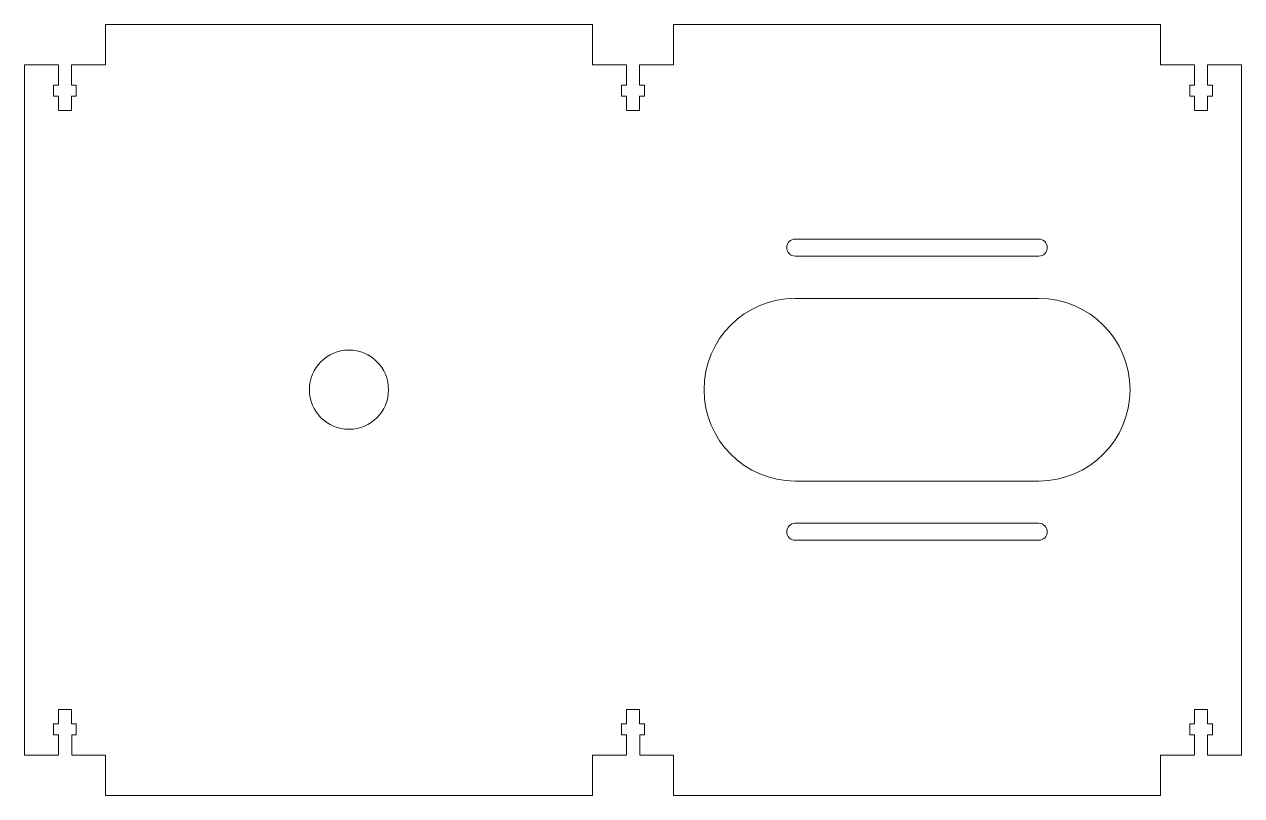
# Model space of a CAD drawing. Header units: millimetres. Extents: x -150 to 150, y -90 to 100.
import ezdxf

# ---------------------------------------------------------------- set-up
doc = ezdxf.new("R2010")
doc.units = ezdxf.units.MM

msp = doc.modelspace()

# ---------------------------------------------------------------- linework, layer by layer
at = {"color": 7, "linetype": 'Continuous', "lineweight": 15}
for p, q in [((-130, 100), (-10, 100)), ((-130, 100), (-130, 90)), ((-10, 100), (-10, 90)), ((10, 100), (130, 100)), ((10, 100), (10, 90)), ((130, 100), (130, 90)), ((-141.6, 90), (-150, 90)), ((-150, 90), (-150, -80)), ((-141.6, 90), (-141.6, 85)), ((-130, 90), (-138.4, 90)), ((-138.4, 85), (-138.4, 90)), ((-1.6, 90), (-10, 90)), ((-1.6, 90), (-1.6, 85)), ((10, 90), (1.57, 90)), ((1.57, 85), (1.57, 90)), ((138.4, 90), (130, 90)), ((138.4, 90), (138.4, 85)), ((150, 90), (141.56, 90)), ((141.56, 85), (141.56, 90)), ((150, -80), (150, 90)), ((-142.8, 85), (-142.8, 82.3)), ((-141.6, 85), (-142.8, 85)), ((-137.2, 85), (-138.4, 85)), ((-137.2, 82.3), (-137.2, 85)), ((-2.8, 85), (-2.8, 82.3)), ((-1.6, 85), (-2.8, 85)), ((2.8, 85), (1.57, 85)), ((2.8, 82.3), (2.8, 85)), ((137.2, 85), (137.2, 82.3)), ((138.4, 85), (137.2, 85)), ((142.8, 85), (141.56, 85)), ((142.8, 82.3), (142.8, 85)), ((-142.8, 82.3), (-141.6, 82.3)), ((-141.6, 82.3), (-141.6, 78.8)), ((-138.4, 82.3), (-137.2, 82.3)), ((-138.4, 78.8), (-138.4, 82.3)), ((-2.8, 82.3), (-1.6, 82.3)), ((-1.6, 82.3), (-1.6, 78.8)), ((1.6, 82.3), (2.8, 82.3)), ((1.6, 78.8), (1.6, 82.3)), ((137.2, 82.3), (138.4, 82.3)), ((138.4, 82.3), (138.4, 78.8)), ((141.6, 82.3), (142.8, 82.3)), ((141.6, 78.8), (141.6, 82.3)), ((-141.6, 78.8), (-138.4, 78.8)), ((-1.6, 78.8), (1.6, 78.8)), ((138.4, 78.8), (141.6, 78.8)), ((100, 47.1), (40, 47.1)), ((40, 42.9), (100, 42.9)), ((100, 32.5), (40, 32.5)), ((40, -12.5), (100, -12.5)), ((100, -22.9), (40, -22.9)), ((40, -27.1), (100, -27.1)), ((-141.6, -68.8), (-141.6, -72.3)), ((-138.4, -68.8), (-141.6, -68.8)), ((-138.4, -72.3), (-138.4, -68.8)), ((-1.6, -68.8), (-1.6, -72.3)), ((1.6, -68.8), (-1.6, -68.8)), ((1.6, -72.3), (1.6, -68.8)), ((138.4, -68.8), (138.4, -72.3)), ((141.6, -68.8), (138.4, -68.8)), ((141.6, -72.3), (141.6, -68.8)), ((-142.8, -72.3), (-142.8, -75)), ((-141.6, -72.3), (-142.8, -72.3)), ((-142.8, -75), (-141.6, -75)), ((-141.6, -75), (-141.6, -80)), ((-137.2, -72.3), (-138.4, -72.3)), ((-138.31, -75), (-137.2, -75)), ((-138.31, -80), (-138.31, -75)), ((-137.2, -75), (-137.2, -72.3)), ((-2.8, -72.3), (-2.8, -75)), ((-1.6, -72.3), (-2.8, -72.3)), ((-2.8, -75), (-1.6, -75)), ((-1.6, -75), (-1.6, -80)), ((2.8, -72.3), (1.6, -72.3)), ((1.68, -75), (2.8, -75)), ((1.68, -80), (1.68, -75)), ((2.8, -75), (2.8, -72.3)), ((137.2, -72.3), (137.2, -75)), ((138.4, -72.3), (137.2, -72.3)), ((137.2, -75), (138.4, -75)), ((138.4, -75), (138.4, -80)), ((141.56, -75), (142.8, -75)), ((141.56, -80), (141.56, -75)), ((142.8, -72.3), (141.6, -72.3)), ((142.8, -75), (142.8, -72.3)), ((-141.6, -80), (-150, -80)), ((-130, -80), (-138.31, -80)), ((-130, -80), (-130, -90)), ((-10, -80), (-10, -90)), ((-1.6, -80), (-10, -80)), ((10, -80), (1.68, -80)), ((10, -80), (10, -90)), ((130, -80), (130, -90)), ((138.4, -80), (130, -80)), ((150, -80), (141.56, -80)), ((-130, -90), (-10, -90)), ((10, -90), (130, -90))]:
    msp.add_line(p, q, dxfattribs=at)
msp.add_circle((-70, 10), 9.75, dxfattribs=at)
for centre, radius, start, end in [((40, 45), 2.1, 90, 270), ((100, 45), 2.1, 270, 90), ((40, 10), 22.5, 90, 270), ((100, 10), 22.5, 270, 90), ((40, -25), 2.1, 90, 270), ((100, -25), 2.1, 270, 90)]:
    msp.add_arc(centre, radius, start, end, dxfattribs=at)

doc.saveas('drawing.dxf')
